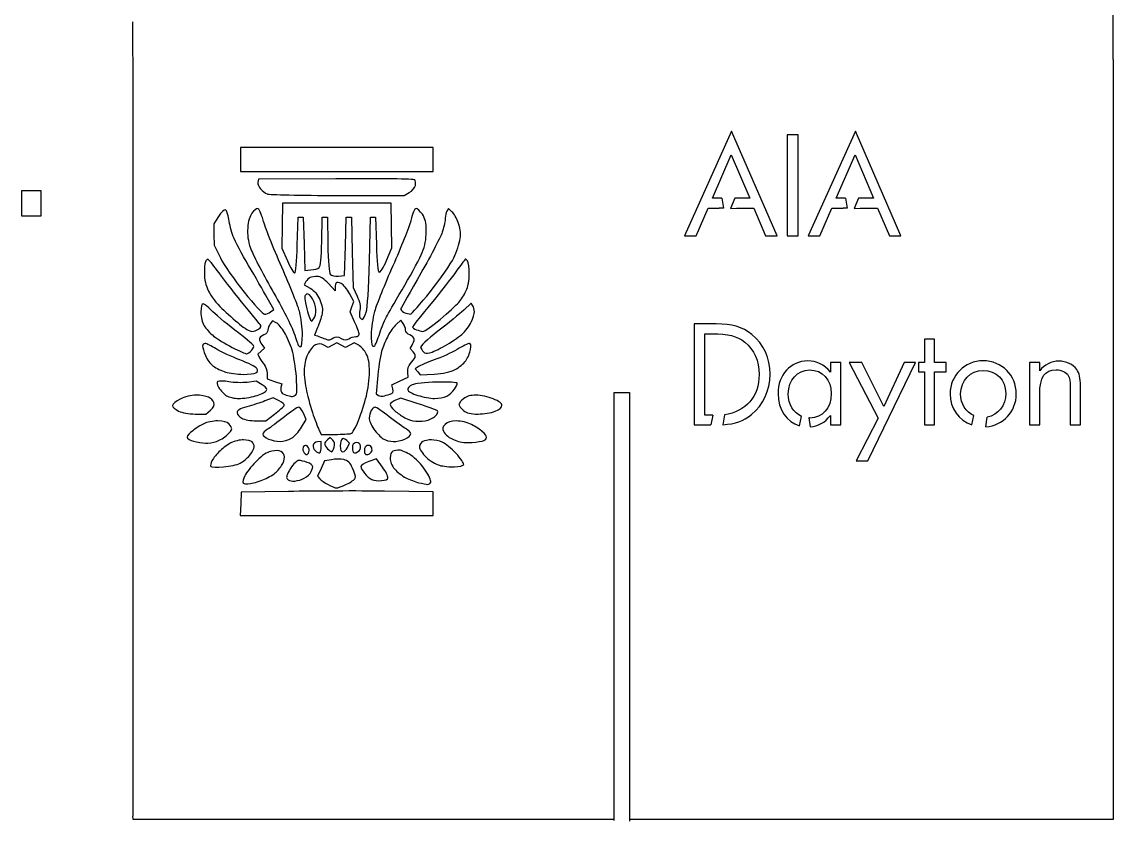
# Model space of a CAD drawing. Extents: x -137 to 89, y 6 to 358.
# Drawn here: x -136.9 to 89.1, y 6.4 to 171.9 of the extents above; entities that cross this region are included whole.
import ezdxf

# ---------------------------------------------------------------- set-up
doc = ezdxf.new("R2010")
doc.units = 0
doc.layers.add('outline', color=7, linetype='CONTINUOUS')

msp = doc.modelspace()

# ---------------------------------------------------------------- linework, layer by layer
at = {"layer": 'outline', "color": 7}
for points in [[(89.138074, 164.130361), (89.138074, 173.829451), (83.088905, 173.829451), (83.114437, 176.024501), (83.088905, 176.279741)], [(-113.94772, 171.94917), (-113.87862, 157.57399)], [(89.138074, 164.130361), (89.138074, 6.726952), (-10.894544, 6.726952)], [(-113.87862, 157.57399), (-113.87862, 7.4332)], [(11.09243, 133.38279), (14.7121, 133.38278), (17.156212, 127.61718), (19.537662, 127.61718), (10.105884, 149.3322), (0.360761, 127.61718), (2.742205, 127.61718), (5.24899, 133.38278), (7.553906, 133.38279)], [(36.724267, 133.38279), (40.343937, 133.38278), (42.78805, 127.61717), (45.169501, 127.61717), (35.737721, 149.33219), (25.992598, 127.61717), (28.374042, 127.61717), (30.880827, 133.38278), (33.185744, 133.38279)], [(8.062517, 135.41956), (6.126363, 135.41956), (10.043215, 144.38131), (13.86606, 135.41956), (13.86606, 135.41956), (10.756901, 135.41956)], [(33.694353, 135.41955), (31.758198, 135.41955), (35.67505, 144.3813), (39.497895, 135.41955), (39.497895, 135.41955), (36.388736, 135.41955)], [(-71.85303, 139.445168), (-87.863045, 139.352362), (-87.988192, 138.702211)], [(-71.534939, 135.989494), (-57.691735, 135.966913), (-56.642082, 136.586955)], [(-61.36563, 122.506832), (-60.231942, 125.106991), (-60.332311, 129.735123), (-60.432682, 134.363259), (-71.658135, 134.363259), (-82.883593, 134.363259), (-82.971968, 129.730528), (-83.060343, 125.097803), (-81.902876, 122.470188)], [(8.062517, 135.41956), (8.442448, 133.33338), (7.553907, 133.38268)], [(10.7569, 135.41956), (9.868575, 133.29016), (11.092429, 133.38286)], [(33.694353, 135.41955), (34.074283, 133.33337), (33.185741, 133.38267)], [(36.388739, 135.41956), (35.500413, 133.29016), (36.724267, 133.38286)], [(-96.137896, 131.650318), (-97.13814, 130.138741), (-97.11244, 127.904167), (-97.086741, 125.669595), (-95.782204, 123.067342)], [(-79.854503, 125.720049), (-79.67632, 131.51235), (-79.141775, 131.51235), (-78.607226, 131.51235), (-78.429047, 125.98871), (-78.250866, 120.465074), (-77.027881, 120.564307)], [(-74.785889, 126.469861), (-74.687229, 131.51235), (-74.152684, 131.51235), (-73.618137, 131.51235), (-73.519672, 125.835746)], [(-71.332275, 119.288872), (-70.054498, 119.395981), (-69.876319, 125.454167), (-69.698138, 131.51235), (-69.163591, 131.51235), (-68.629046, 131.51235), (-68.45086, 124.206891), (-68.272681, 116.901435), (-67.465494, 115.151264)], [(-64.912899, 122.425075), (-64.709042, 131.51235), (-64.1745, 131.51235), (-63.639954, 131.51235), (-63.461771, 125.839561)], [(-47.816332, 132.612731), (-48.538008, 133.265839), (-48.867164, 132.745463)], [(-78.077795, 118.13916), (-78.419471, 117.50073), (-77.157063, 116.755895)], [(-72.014499, 116.960926), (-72.014499, 116.248301), (-73.385213, 117.733049)], [(-67.970944, 109.793361), (-68.91648, 111.858684), (-68.514665, 112.923224), (-68.112843, 113.987775), (-69.028493, 115.670125)], [(-85.387225, 111.861646), (-84.725536, 112.345486), (-86.086643, 114.801648)], [(-43.485377, 113.139407), (-43.810787, 113.653741), (-45.350827, 112.248185)], [(-84.202926, 109.634533), (-84.96535, 110.042572), (-85.439018, 109.394794)], [(-75.625175, 108.602203), (-76.277348, 107.073879), (-75.660473, 106.879708)], [(-57.909413, 109.438779), (-58.415242, 110.130523), (-59.369553, 109.239616)], [(6.8784, 109.38032), (2.366188, 109.38032), (2.366188, 88.44867), (5.778919, 88.44867)], [(6.254019, 90.45417), (4.590959, 90.45418), (4.590959, 107.34364), (6.063694, 107.34364)], [(-87.171266, 105.08754), (-86.648032, 104.340516), (-87.337982, 103.71612), (-88.027934, 103.091726), (-87.637244, 102.334759)], [(-67.124549, 104.949357), (-68.03846, 105.470028), (-68.95739, 104.978228), (-69.876319, 104.486433), (-70.767226, 104.963232), (-71.658135, 105.440035), (-72.549049, 104.963232), (-73.439956, 104.486433), (-74.327823, 104.961605)], [(-55.838311, 103.580184), (-56.481041, 104.290392), (-56.051407, 104.978353)], [(-54.796944, 100.50445), (-55.416684, 100.051287), (-54.903558, 99.433005), (-54.390434, 98.814725), (-51.514353, 98.994158)], [(30.598826, 90.42276), (30.598826, 88.44867), (32.698255, 88.44867), (32.698255, 101.35862), (30.598826, 101.35862), (30.598826, 99.35318)], [(73.934743, 99.66653), (73.934743, 101.35862), (71.835312, 101.35862), (71.835312, 88.44867), (73.934743, 88.44867), (73.934743, 94.80963)], [(-87.111777, 96.737088), (-88.336668, 97.494114), (-90.242856, 97.273177)], [(-86.112218, 99.158579), (-86.090889, 98.014277), (-84.558827, 97.484624), (-83.026765, 96.954974), (-83.219021, 96.188976)], [(-63.148155, 98.763554), (-63.512376, 94.880221), (-63.041618, 94.584412)], [(-60.050648, 95.900575), (-60.263564, 96.7489), (-58.566301, 97.559705), (-56.869043, 98.370522), (-56.978574, 99.394887)], [(-14.200294, 6.51671), (-14.200295, 95.185), (-14.200295, 95.185), (-11.033998, 95.185), (-11.033998, 6.38176)], [(80.264373, 96.28237), (80.264373, 88.44867), (82.363807, 88.44867)], [(82.363807, 88.44867), (82.363807, 96.47037)], [(-83.590144, 93.450236), (-84.869229, 94.060189), (-86.549141, 93.414292)], [(-54.796793, 92.835276), (-58.426363, 94.021608), (-59.518613, 93.569186)], [(-100.988923, 90.709236), (-98.781524, 90.708374), (-97.825076, 91.531071), (-97.825076, 91.531379)], [(-88.35014, 89.297496), (-86.333049, 89.283256), (-84.550337, 90.69241), (-84.550337, 90.692382)], [(-78.974814, 87.984654), (-78.038913, 89.581654), (-78.572161, 90.857899)], [(6.254019, 90.45418), (5.77892, 88.44867)], [(8.603713, 90.56745), (8.26189, 88.50499)], [(24.157779, 88.28822), (24.61644, 90.22448)], [(26.118019, 89.89387), (26.388878, 88.05857)], [(59.849018, 88.448), (60.308019, 90.39508)], [(62.781277, 88.06316), (63.046343, 90.08547)], [(-75.258127, 87.212967), (-74.865343, 86.479048), (-72.10356, 86.497619)], [(-74.865408, 83.983588), (-74.865408, 85.056437), (-75.663586, 84.942561)], [(-72.510414, 85.29914), (-73.047818, 85.836551), (-73.600249, 85.378068)], [(-69.449118, 83.772757), (-69.03719, 84.67683), (-69.60074, 85.240377)], [(-62.208373, 79.732212), (-63.442156, 81.406651), (-65.055596, 80.856898)], [(-72.771601, 81.25755), (-74.225948, 81.011837), (-74.92809, 79.424526), (-75.630236, 77.837217), (-75.184137, 77.299696)], [(-81.63632, 74.672314), (-91.436321, 74.494138), (-91.541696, 72.088684), (-91.647068, 69.683223), (-71.674418, 69.683223), (-51.701768, 69.683223), (-51.701768, 72.157417)], [(-51.701768, 72.157417), (-51.701768, 74.631603), (-61.769041, 74.741052)], [(-14.196148, 6.726978), (-113.82413, 6.726952), (-113.878628, 7.433204)]]:
    msp.add_lwpolyline(points, dxfattribs=at)
for points in [[(23.861857, 127.61717), (23.861857, 148.54882), (21.637086, 148.54882), (21.637086, 127.61717)], [(-51.701768, 143.450513), (-51.701768, 145.945063), (-71.658135, 145.945063), (-91.614506, 145.945063), (-91.614506, 143.450513), (-91.614506, 140.955968), (-71.658135, 140.955968), (-51.701768, 140.955968)], [(-136.89656, 136.98077), (-132.9552, 136.98077), (-132.9552, 131.725624), (-136.89656, 131.725624)], [(-52.273916, 116.099633)], [(-85.387214, 111.861646)], [(-76.238448, 110.815981)], [(-65.579901, 111.823253)], [(-50.251013, 110.326376)], [(-87.865157, 108.310145)], [(-78.785411, 107.139088)], [(-72.388019, 106.460694)], [(-62.749967, 107.457763)], [(-49.275755, 104.838686)], [(54.538566, 99.44718), (54.538566, 101.35862), (52.157121, 101.35862), (52.157121, 106.21549), (50.057688, 106.21549), (50.057688, 101.35862), (48.835632, 101.35862), (48.835632, 99.44718), (50.057688, 99.44718), (50.057688, 88.44867), (52.157121, 88.44867), (52.157121, 99.44718)], [(-89.318463, 103.871703)], [(-47.17095, 99.922168)], [(48.208967, 101.35862), (45.858857, 101.35862), (41.628658, 92.27151), (37.053777, 101.35862), (34.452989, 101.35862), (40.437937, 89.89007), (35.925724, 80.99098), (38.307169, 80.99098)], [(-88.407231, 99.256744)], [(15.808817, 98.91458)], [(30.755498, 94.93498)], [(66.884439, 94.99761)], [(-88.51461, 94.451629)], [(-80.263318, 94.588756)], [(-60.669755, 94.812211)], [(-48.886079, 94.432297)], [(-38.87989, 91.281924)], [(-51.231818, 90.3075)], [(-68.743151, 86.668509)], [(-96.567684, 85.055349)], [(-81.040792, 85.698594)], [(-74.865408, 83.983588)], [(-72.210566, 83.815205)], [(-69.449118, 83.772757)], [(-66.736513, 84.050975)], [(-57.570325, 85.523225)], [(-41.219359, 85.222724)], [(-77.415628, 83.424933)], [(-64.413204, 83.01768)], [(-91.683684, 80.516543)], [(-45.378679, 80.27289)], [(-86.629851, 77.225032)], [(-78.862103, 77.193528)], [(-61.062968, 77.523229)], [(-69.662231, 76.152072)], [(-52.199633, 76.599401)]]:
    msp.add_lwpolyline(points, close=True, dxfattribs=at)
for points in [[(-87.988192, 138.702211), (-88.057022, 138.344627), (-87.818648, 137.724336), (-87.458466, 137.323788)], [(-55.509032, 139.203988), (-55.709656, 139.404616), (-62.235885, 139.500919), (-71.85303, 139.445168)], [(-56.642082, 136.586955), (-56.064777, 136.92798), (-55.498517, 137.581177), (-55.383737, 138.038499)], [(-55.383737, 138.038499), (-55.268956, 138.495824), (-55.325338, 139.020294), (-55.509032, 139.203988)], [(-87.458466, 137.323788), (-87.098286, 136.923236), (-86.482865, 136.46424), (-86.090866, 136.3038)], [(-86.090866, 136.3038), (-85.698866, 136.143355), (-79.148701, 136.001921), (-71.534939, 135.989494)], [(-94.713107, 133.020382), (-94.946611, 133.098214), (-95.587764, 132.481686), (-96.137896, 131.650318)], [(-94.026229, 131.056003), (-94.170515, 132.058574), (-94.47961, 132.942549), (-94.713107, 133.020382)], [(-89.236596, 132.318956), (-89.707742, 131.687899), (-90.01669, 130.618921), (-90.11203, 129.289864)], [(-88.048976, 133.294164), (-88.301714, 133.294164), (-88.836138, 132.855324), (-89.236596, 132.318956)], [(-86.929832, 130.886224), (-87.309798, 132.273272), (-87.784281, 133.294164), (-88.048976, 133.294164)], [(-55.231021, 133.294164), (-55.51757, 133.294164), (-55.953552, 132.306736), (-56.341508, 130.779039)], [(-53.943234, 132.083285), (-54.392041, 132.74927), (-54.971544, 133.294164), (-55.231021, 133.294164)], [(-53.135683, 128.519648), (-53.128961, 130.390771), (-53.294269, 131.120282), (-53.943234, 132.083285)], [(-49.201767, 131.309771), (-49.204438, 130.806342), (-49.446208, 129.5897), (-49.7383, 128.606108)], [(-48.867164, 132.745463), (-49.048189, 132.459256), (-49.198763, 131.813196), (-49.201767, 131.309771)], [(-46.497955, 130.397184), (-46.826142, 131.256527), (-47.41941, 132.253525), (-47.816332, 132.612731)], [(-93.095891, 127.475092), (-93.463292, 128.442015), (-93.881943, 130.053425), (-94.026229, 131.056003)], [(-90.11203, 129.289864), (-90.215891, 127.842041), (-90.045011, 126.600871), (-89.532939, 125.083646)], [(-83.063898, 121.143597), (-84.827368, 125.177673), (-86.567042, 129.561852), (-86.929832, 130.886224)], [(-56.341508, 130.779039), (-56.692809, 129.39572), (-58.361563, 125.172717), (-60.04986, 121.394579)], [(-46.113748, 127.040552), (-45.965065, 128.295956), (-46.08043, 129.303937), (-46.497955, 130.397184)], [(-89.93782, 121.487431), (-91.307353, 123.81372), (-92.728485, 126.50817), (-93.095891, 127.475092)], [(-49.7383, 128.606108), (-50.030399, 127.62252), (-52.052238, 123.712735), (-54.23128, 119.917688)], [(-53.957863, 124.189029), (-53.397801, 125.550322), (-53.141504, 126.900323), (-53.135683, 128.519648)], [(-47.424266, 123.033902), (-46.820351, 124.250757), (-46.230617, 126.053744), (-46.113748, 127.040552)], [(-89.532939, 125.083646), (-89.133403, 123.899859), (-87.118764, 119.988975), (-85.055966, 116.392792)], [(-80.389048, 119.885161), (-80.176104, 119.910594), (-79.960971, 122.258933), (-79.854503, 125.720049)], [(-75.344723, 121.045458), (-75.017702, 121.316859), (-74.855993, 122.886485), (-74.785889, 126.469861)], [(-73.519672, 125.835746), (-73.457598, 122.257033), (-73.271321, 119.978543), (-73.015629, 119.670455)], [(-63.461771, 125.839561), (-63.346753, 122.177672), (-63.144587, 120.120677), (-62.891453, 120.036729)], [(-98.88183, 122.217745), (-99.0008, 121.907714), (-99.096573, 120.82526), (-99.094658, 119.812291)], [(-98.378567, 122.781439), (-98.536393, 122.781439), (-98.762863, 122.527777), (-98.88183, 122.217745)], [(-96.444532, 120.47326), (-97.350423, 121.742758), (-98.220741, 122.781439), (-98.378567, 122.781439)], [(-95.782204, 123.067342), (-95.064706, 121.636099), (-92.831178, 118.420885), (-90.818808, 115.922411)], [(-81.902876, 122.470188), (-81.266269, 121.025006), (-80.585048, 119.861743), (-80.389048, 119.885161)], [(-65.579881, 111.823253), (-65.280316, 112.802923), (-65.044763, 116.547048), (-64.912899, 122.425075)], [(-62.891453, 120.036729), (-62.675779, 119.965199), (-61.98916, 121.076746), (-61.36563, 122.506832)], [(-57.570079, 117.418116), (-56.03091, 120.054287), (-54.405407, 123.101196), (-53.957863, 124.189029)], [(-52.273916, 116.099633), (-50.210521, 118.696632), (-48.02818, 121.817055), (-47.424266, 123.033902)], [(-45.052373, 122.771115), (-45.140515, 122.678793), (-46.220341, 121.240165), (-47.451973, 119.574164)], [(-44.560575, 122.414756), (-44.742916, 122.703076), (-44.964226, 122.86344), (-45.052373, 122.771115)], [(-44.231414, 119.752345), (-44.230122, 120.928345), (-44.378232, 122.126429), (-44.560575, 122.414756)], [(-99.094658, 119.812291), (-99.092439, 118.616844), (-98.79403, 117.345243), (-98.244424, 116.188706)], [(-91.370407, 113.96962), (-93.255279, 116.277123), (-95.538637, 119.203762), (-96.444532, 120.47326)], [(-86.086643, 114.801648), (-86.835253, 116.152541), (-88.568283, 119.161142), (-89.93782, 121.487431)], [(-79.321496, 111.740102), (-79.616342, 112.87795), (-81.300422, 117.109523), (-83.063898, 121.143597)], [(-77.027881, 120.564307), (-76.355244, 120.618886), (-75.597819, 120.835405), (-75.344723, 121.045458)], [(-60.04986, 121.394579), (-61.738154, 117.616449), (-63.437045, 113.379296), (-63.825172, 111.978682)], [(-54.23128, 119.917688), (-56.410326, 116.122646), (-58.27283, 112.81005), (-58.370176, 112.55637)], [(-77.162528, 118.997691), (-77.478002, 118.876633), (-77.88987, 118.490295), (-78.077795, 118.13916)], [(-75.672432, 119.2178), (-76.176507, 119.2178), (-76.847052, 119.11875), (-77.162528, 118.997691)], [(-73.385213, 117.733049), (-74.310163, 118.73495), (-75.053979, 119.2178), (-75.672432, 119.2178)], [(-73.015629, 119.670455), (-72.772769, 119.377822), (-72.097413, 119.224735), (-71.332275, 119.288872)], [(-71.800764, 117.887292), (-71.918317, 117.76974), (-72.014499, 117.352874), (-72.014499, 116.960926)], [(-70.765589, 117.726756), (-71.217377, 117.932608), (-71.68321, 118.004851), (-71.800764, 117.887292)], [(-69.028493, 115.670125), (-69.532103, 116.595423), (-70.313794, 117.520904), (-70.765589, 117.726756)], [(-47.451973, 119.574164), (-48.683606, 117.908164), (-51.105847, 114.83559), (-52.834721, 112.746226)], [(-44.907606, 116.188706), (-44.481377, 117.09039), (-44.232912, 118.399826), (-44.231414, 119.752345)], [(-98.244424, 116.188706), (-97.778705, 115.208707), (-96.537455, 113.592221), (-95.486085, 112.596515)], [(-90.818808, 115.922411), (-88.806438, 113.423937), (-86.909962, 111.379302), (-86.604427, 111.378772)], [(-85.055966, 116.392792), (-82.993174, 112.796604), (-80.957504, 108.793883), (-80.532259, 107.497852)], [(-78.085152, 115.420397), (-78.406501, 115.104779), (-78.352292, 114.417294), (-77.853338, 112.480396)], [(-76.989671, 115.0051), (-77.503127, 115.633376), (-77.766609, 115.733264), (-78.085152, 115.420397)], [(-77.157063, 116.755895), (-76.340073, 116.273857), (-75.644461, 115.445446), (-75.185544, 114.407991)], [(-61.175291, 111.199617), (-60.731603, 111.983617), (-59.109255, 114.781939), (-57.570079, 117.418116)], [(-56.447295, 111.4004), (-56.215334, 111.387969), (-54.337311, 113.502628), (-52.273916, 116.099633)], [(-46.414322, 113.800927), (-45.95623, 114.330203), (-45.278207, 115.404707), (-44.907606, 116.188706)], [(-99.34623, 113.515981), (-99.663146, 113.515981), (-99.810448, 112.977812), (-99.809539, 111.823253)], [(-97.6535, 112.227221), (-98.328951, 112.936043), (-99.090681, 113.515981), (-99.34623, 113.515981)], [(-87.565112, 109.290145), (-87.773151, 109.556352), (-89.485531, 111.662118), (-91.370407, 113.96962)], [(-76.079286, 112.928735), (-76.208164, 113.615746), (-76.617843, 114.550112), (-76.989671, 115.0051)], [(-75.185544, 114.407991), (-74.665677, 113.232733), (-74.542693, 112.448074), (-74.724722, 111.467725)], [(-67.465494, 115.151264), (-66.896614, 113.917811), (-66.722923, 113.056633), (-66.877177, 112.234386)], [(-50.251013, 110.326376), (-48.598925, 111.708097), (-46.872416, 113.271643), (-46.414322, 113.800927)], [(-43.16232, 111.912346), (-43.161027, 112.304346), (-43.306392, 112.856522), (-43.485377, 113.139407)], [(-99.809539, 111.823253), (-99.808677, 110.784077), (-99.544396, 109.697885), (-99.124932, 109.009975)], [(-92.780828, 108.108184), (-94.78535, 109.664837), (-96.978052, 111.518407), (-97.6535, 112.227221)], [(-95.486085, 112.596515), (-94.434715, 111.600814), (-92.772685, 110.118484), (-91.792685, 109.302451)], [(-86.604427, 111.378772), (-86.298887, 111.378341), (-85.751142, 111.595541), (-85.387214, 111.861646)], [(-78.785411, 107.139088), (-78.785411, 108.531795), (-79.026649, 110.60225), (-79.321496, 111.740102)], [(-77.853338, 112.480396), (-77.495153, 111.089965), (-77.073815, 109.952344), (-76.917018, 109.952344)], [(-76.917018, 109.952344), (-76.76023, 109.952344), (-76.454874, 110.340977), (-76.238448, 110.815981)], [(-76.238448, 110.815981), (-76.019866, 111.295718), (-75.949111, 112.234869), (-76.079286, 112.928735)], [(-74.724722, 111.467725), (-74.861276, 110.732264), (-75.266482, 109.442777), (-75.625175, 108.602203)], [(-66.877177, 112.234386), (-66.997558, 111.592699), (-66.990511, 110.896908), (-66.861537, 110.688193)], [(-66.335014, 110.308708), (-66.174422, 110.308708), (-65.834623, 110.990254), (-65.579901, 111.823253)], [(-63.825172, 111.978682), (-64.213302, 110.578074), (-64.530864, 108.453352), (-64.530864, 107.257082)], [(-62.749967, 107.457798), (-62.327593, 108.731798), (-61.618984, 110.415616), (-61.175291, 111.199617)], [(-58.370176, 112.55637), (-58.468729, 112.299543), (-58.175303, 111.946187), (-57.708107, 111.759059)], [(-57.708107, 111.759059), (-57.246621, 111.574219), (-56.679256, 111.412822), (-56.447295, 111.4004)], [(-52.834721, 112.746226), (-54.563597, 110.65686), (-55.978134, 108.847601), (-55.978134, 108.725647)], [(-45.350827, 112.248185), (-46.197842, 111.475127), (-48.612162, 109.500232), (-50.715971, 107.859535)], [(-43.813654, 109.771104), (-43.456722, 110.556784), (-43.163625, 111.520344), (-43.16232, 111.912346)], [(-99.124932, 109.009975), (-98.749135, 108.393673), (-97.869459, 107.431495), (-97.170101, 106.871793)], [(-91.792685, 109.302451), (-90.812685, 108.486422), (-89.680698, 107.817725), (-89.277161, 107.81646)], [(-87.865157, 108.310145), (-87.360588, 108.679095), (-87.283738, 108.930093), (-87.565112, 109.290145)], [(-85.439018, 109.394794), (-85.699534, 109.038529), (-85.912687, 108.452984), (-85.912687, 108.093595)], [(-82.497072, 107.616654), (-83.015959, 108.502069), (-83.783591, 109.410112), (-84.202926, 109.634533)], [(-67.025408, 107.236552), (-67.025408, 107.506864), (-67.450898, 108.657427), (-67.970944, 109.793361)], [(-66.861537, 110.688193), (-66.73254, 110.479476), (-66.495609, 110.308708), (-66.335014, 110.308708)], [(-59.369553, 109.239616), (-59.894422, 108.749615), (-60.644738, 107.722848), (-61.036921, 106.957906)], [(-57.403586, 108.093595), (-57.403586, 108.452984), (-57.63121, 109.058318), (-57.909413, 109.438779)], [(-55.978134, 108.725647), (-55.978134, 108.6037), (-55.617316, 108.358893), (-55.176313, 108.181632)], [(-53.814649, 107.836748), (-53.506735, 107.824317), (-51.903098, 108.944658), (-50.251013, 110.326376)], [(-45.745268, 107.216405), (-45.039804, 107.835809), (-44.170576, 108.985419), (-43.813654, 109.771104)], [(14.304747, 107.15555), (12.267986, 108.78496), (10.231224, 109.38032), (6.8784, 109.38032)], [(-97.170101, 106.871793), (-96.470738, 106.312093), (-94.734175, 105.253187), (-93.311065, 104.518656)], [(-88.915008, 104.919939), (-89.036684, 105.11682), (-90.776304, 106.551528), (-92.780828, 108.108184)], [(-89.277161, 107.81646), (-88.873622, 107.815168), (-88.238221, 108.03735), (-87.865157, 108.310145)], [(-86.803594, 107.101433), (-87.293595, 106.915135), (-87.694503, 106.553876), (-87.694503, 106.298639)], [(-87.694503, 106.298639), (-87.694503, 106.043395), (-87.459045, 105.498404), (-87.171266, 105.08754)], [(-85.912687, 108.093595), (-85.912687, 107.724496), (-86.300358, 107.292763), (-86.803594, 107.101433)], [(-80.925836, 103.970484), (-81.271129, 105.090463), (-81.978182, 106.73124), (-82.497072, 107.616654)], [(-80.532259, 107.497852), (-80.107011, 106.201823), (-79.69091, 105.021159), (-79.607582, 104.87416)], [(-79.120744, 104.606889), (-78.936311, 104.606889), (-78.785411, 105.746376), (-78.785411, 107.139088)], [(-75.660473, 106.879708), (-75.321188, 106.772913), (-74.722865, 106.549423), (-74.330865, 106.383059)], [(-74.330865, 106.383059), (-73.938865, 106.216694), (-73.495688, 106.069724), (-73.346026, 106.056459)], [(-73.346026, 106.056459), (-73.19637, 106.043188), (-72.765263, 106.225099), (-72.388019, 106.460694)], [(-72.388019, 106.460694), (-71.844421, 106.800179), (-71.508162, 106.78524), (-70.767226, 106.388705)], [(-70.767226, 106.388705), (-70.026295, 105.992166), (-69.690031, 105.977234), (-69.146433, 106.316716)], [(-69.146433, 106.316716), (-68.769189, 106.552312), (-68.137629, 106.745069), (-67.742969, 106.745069)], [(-67.742969, 106.745069), (-67.348315, 106.745069), (-67.025408, 106.966235), (-67.025408, 107.236552)], [(-64.530864, 107.257082), (-64.530864, 106.060807), (-64.421278, 104.972454), (-64.287349, 104.838525)], [(-63.780882, 104.868188), (-63.636262, 105.018455), (-63.172353, 106.183762), (-62.749967, 107.457763)], [(-61.036921, 106.957906), (-61.429104, 106.192964), (-61.982621, 104.910055), (-62.266962, 104.106997)], [(-56.512679, 107.101433), (-57.015916, 107.292763), (-57.403586, 107.724496), (-57.403586, 108.093595)], [(-55.621769, 106.214508), (-55.621769, 106.516021), (-56.022678, 106.915135), (-56.512679, 107.101433)], [(-55.176313, 108.181632), (-54.735315, 108.004368), (-54.122563, 107.849175), (-53.814649, 107.836748)], [(-50.715971, 107.859535), (-52.954856, 106.113493), (-54.446592, 104.709714), (-54.313214, 104.474394)], [(-49.275755, 104.838686), (-48.039449, 105.527025), (-46.450729, 106.596998), (-45.745268, 107.216405)], [(6.063694, 107.34364), (9.479188, 107.34364), (11.139932, 106.93628), (12.832013, 105.58889)], [(18.064923, 98.94582), (18.064923, 102.36131), (16.748864, 105.18146), (14.304747, 107.15555)], [(-98.943637, 105.319613), (-99.224615, 105.319613), (-99.454506, 105.082315), (-99.454506, 104.792281)], [(-99.454506, 104.792281), (-99.454506, 104.502248), (-99.195718, 103.618177), (-98.879426, 102.827682)], [(-96.644572, 104.208008), (-97.628083, 104.819392), (-98.662662, 105.319613), (-98.943637, 105.319613)], [(-91.720892, 101.917501), (-93.445404, 102.565897), (-95.661062, 103.596624), (-96.644572, 104.208008)], [(-93.311065, 104.518656), (-91.887954, 103.78413), (-90.547995, 103.182764), (-90.333374, 103.182292)], [(-89.318463, 103.871703), (-88.974883, 104.251354), (-88.79333, 104.723056), (-88.915008, 104.919939)], [(-79.607582, 104.87416), (-79.524253, 104.727158), (-79.305177, 104.606889), (-79.120744, 104.606889)], [(-76.064106, 105.050209), (-76.530743, 104.837594), (-77.253745, 103.958784), (-77.670786, 103.097288)], [(-74.327823, 104.961605), (-74.995895, 105.31915), (-75.425711, 105.341081), (-76.064106, 105.050209)], [(-65.548927, 103.186974), (-65.912868, 103.869917), (-66.6219, 104.662991), (-67.124549, 104.949357)], [(-64.287349, 104.838525), (-64.153415, 104.704591), (-63.925506, 104.717956), (-63.780882, 104.868188)], [(-62.266962, 104.106997), (-62.551296, 103.303938), (-62.947839, 100.899384), (-63.148155, 98.763554)], [(-56.051407, 104.978353), (-55.815107, 105.356729), (-55.621769, 105.912999), (-55.621769, 106.214508)], [(-54.313214, 104.474394), (-54.187885, 104.253263), (-53.921757, 103.861576), (-53.721817, 103.603977)], [(-52.440939, 103.36138), (-51.936396, 103.48555), (-50.512062, 104.150337), (-49.275755, 104.838686)], [(-46.73951, 104.084869), (-47.898238, 103.405769), (-50.045738, 102.424315), (-51.511744, 101.903873)], [(-44.200626, 105.319613), (-44.438294, 105.319613), (-45.580795, 104.763978), (-46.73951, 104.084869)], [(-44.939013, 101.744523), (-44.518485, 102.335098), (-44.083089, 103.381093), (-43.97147, 104.068955)], [(-43.97147, 104.068955), (-43.832893, 104.922906), (-43.90558, 105.319613), (-44.200626, 105.319613)], [(12.832013, 105.58889), (14.774771, 104.05349), (15.808817, 101.70337), (15.808817, 98.91458)], [(-98.879426, 102.827682), (-98.563133, 102.037193), (-97.827108, 101.050596), (-97.243811, 100.635247)], [(-88.229048, 100.168053), (-88.425048, 100.481855), (-89.99638, 101.269105), (-91.720892, 101.917501)], [(-90.333374, 103.182292), (-90.118748, 103.181861), (-89.662041, 103.492055), (-89.318463, 103.871703)], [(-87.637244, 102.334759), (-87.422363, 101.918428), (-86.996134, 101.290938), (-86.690064, 100.940339)], [(-80.039604, 98.4142), (-80.181738, 100.350174), (-80.580546, 102.850499), (-80.925836, 103.970484)], [(-77.670786, 103.097288), (-78.141472, 102.12498), (-78.429047, 100.839104), (-78.429047, 99.706744)], [(-64.887228, 99.421055), (-64.887228, 101.196987), (-65.083383, 102.313356), (-65.548927, 103.186974)], [(-56.407952, 101.176704), (-56.033865, 101.593305), (-55.608052, 102.144718), (-55.46169, 102.402069)], [(-55.46169, 102.402069), (-55.307588, 102.673042), (-55.466149, 103.168903), (-55.838311, 103.580184)], [(-51.511744, 101.903873), (-52.977744, 101.38343), (-54.456089, 100.753691), (-54.796944, 100.50445)], [(-53.721817, 103.603977), (-53.494233, 103.310765), (-53.015239, 103.220039), (-52.440939, 103.36138)], [(-47.17095, 99.922168), (-46.363911, 100.333889), (-45.359543, 101.153949), (-44.939013, 101.744523)], [(62.215552, 101.73462), (58.392708, 101.73462), (55.353229, 98.72648), (55.353229, 94.87232)], [(69.077872, 94.87232), (69.077872, 98.72648), (66.069733, 101.73462), (62.215552, 101.73462)], [(-97.243811, 100.635247), (-96.660508, 100.219909), (-95.516113, 99.671429), (-94.700702, 99.416414)], [(-88.407231, 99.256744), (-88.018971, 99.504251), (-87.970211, 99.753647), (-88.229048, 100.168053)], [(-86.690064, 100.940339), (-86.38399, 100.589738), (-86.123959, 99.787943), (-86.112218, 99.158579)], [(-78.429047, 99.706744), (-78.429047, 98.70344), (-78.195972, 96.789614), (-77.911101, 95.453801)], [(-56.978574, 99.394887), (-57.046108, 100.026443), (-56.827295, 100.709709), (-56.407952, 101.176704)], [(-51.514353, 98.994158), (-49.585672, 99.114485), (-48.15494, 99.420173), (-47.17095, 99.922168)], [(25.867267, 101.7033), (22.326435, 101.7033), (19.725646, 98.82049), (19.725646, 94.93498)], [(21.856414, 94.90364), (21.856414, 97.7551), (23.736503, 99.85454), (26.27462, 99.85454)], [(30.598826, 99.35318), (29.251427, 100.98259), (27.778691, 101.7033), (25.867267, 101.7033)], [(26.27462, 99.85454), (28.906746, 99.85454), (30.755498, 97.81777), (30.755498, 94.93498)], [(57.546666, 94.87228), (57.546666, 97.6924), (59.520758, 99.72916), (62.215552, 99.72916)], [(62.215552, 99.72916), (64.910346, 99.72916), (66.884439, 97.72374), (66.884439, 94.99761)], [(77.914263, 101.67195), (76.316189, 101.67195), (74.874788, 100.91993), (73.934743, 99.66653)], [(73.934743, 94.80963), (73.934743, 98.35046), (74.937457, 99.85454), (77.318903, 99.85454)], [(77.318903, 99.85454), (78.41562, 99.85454), (79.418334, 99.41585), (79.825687, 98.69515)], [(81.580436, 99.94854), (80.859735, 100.98259), (79.387001, 101.67195), (77.914263, 101.67195)], [(82.363807, 96.47037), (82.363807, 98.22513), (82.144462, 99.16517), (81.580436, 99.94854)], [(-96.267172, 97.467271), (-96.583585, 97.271717), (-96.533134, 96.935737), (-96.069498, 96.150861)], [(-93.995689, 97.391042), (-95.011344, 97.577382), (-96.033509, 97.611686), (-96.267172, 97.467271)], [(-94.700702, 99.416414), (-93.885293, 99.161395), (-92.255956, 98.944473), (-91.079957, 98.934363)], [(-90.242856, 97.273177), (-91.291266, 97.151665), (-92.980038, 97.204702), (-93.995689, 97.391042)], [(-91.079957, 98.934363), (-89.903957, 98.924259), (-88.701232, 99.069322), (-88.407231, 99.256744)], [(-80.263294, 94.588747), (-79.881618, 94.83061), (-79.835017, 95.627562), (-80.039604, 98.4142)], [(-65.538162, 94.417492), (-65.180145, 95.781137), (-64.887228, 98.032744), (-64.887228, 99.421055)], [(-50.899952, 97.317129), (-53.446096, 97.26146), (-55.476762, 97.040953), (-56.081118, 96.754512)], [(-46.712681, 97.075241), (-46.712681, 97.268524), (-48.472702, 97.370198), (-50.899952, 97.317129)], [(15.808817, 98.91458), (15.808817, 94.30252), (13.066072, 91.18652), (8.603715, 90.56745)], [(14.242079, 90.64211), (16.717528, 92.64753), (18.064923, 95.53033), (18.064923, 98.94582)], [(79.825687, 98.69515), (80.139035, 98.16245), (80.264373, 97.41042), (80.264373, 96.28237)], [(-96.069498, 96.150861), (-95.727114, 95.57125), (-95.02567, 94.83555), (-94.510743, 94.51597)], [(-88.51461, 94.451629), (-87.522522, 94.746248), (-86.525432, 95.210668), (-86.298853, 95.483683)], [(-86.298853, 95.483683), (-85.96942, 95.880627), (-86.132275, 96.131725), (-87.111777, 96.737088)], [(-83.219021, 96.188976), (-83.324758, 95.767679), (-83.212385, 95.261529), (-82.969262, 95.064193)], [(-82.969262, 95.064193), (-82.726156, 94.866855), (-82.206524, 94.626561), (-81.814524, 94.530208)], [(-77.911101, 95.453801), (-77.626228, 94.117987), (-77.001149, 91.882467), (-76.52203, 90.485968)], [(-60.669755, 94.812196), (-60.006291, 95.003622), (-59.880869, 95.224115), (-60.050648, 95.900575)], [(-56.081118, 96.754512), (-56.648795, 96.485457), (-57.029737, 96.048344), (-56.969435, 95.735214)], [(-56.969435, 95.735214), (-56.908884, 95.420809), (-56.028984, 94.925207), (-54.906449, 94.573244)], [(-48.886079, 94.432297), (-48.336923, 94.71628), (-47.623247, 95.352091), (-47.300145, 95.845213)], [(-47.300145, 95.845213), (-46.977036, 96.338336), (-46.712681, 96.891848), (-46.712681, 97.075241)], [(19.725646, 94.93498), (19.725646, 91.63665), (21.512267, 89.07019), (24.15778, 88.28822)], [(30.755498, 94.93498), (30.755498, 91.95817), (28.938078, 89.89008), (26.305957, 89.89008)], [(66.884439, 94.99761), (66.884439, 92.44827), (65.306503, 90.47499), (63.046343, 90.08547)], [(-104.087231, 93.812176), (-104.969231, 93.379257), (-105.690868, 92.784506), (-105.690868, 92.490505)], [(-100.807635, 94.613997), (-101.787979, 94.605401), (-103.149196, 94.272601), (-104.087231, 93.812176)], [(-98.230851, 94.218242), (-98.726305, 94.443985), (-99.88586, 94.622075), (-100.807635, 94.613997)], [(-97.099329, 93.080941), (-97.226207, 93.48071), (-97.735395, 93.992498), (-98.230851, 94.218242)], [(-97.825076, 91.531379), (-97.134021, 92.125807), (-96.932644, 92.555763), (-97.099329, 93.080941)], [(-94.510743, 94.51597), (-93.995809, 94.196396), (-92.841881, 93.930654), (-91.946457, 93.925441)], [(-91.946457, 93.925441), (-91.051032, 93.920227), (-89.5067, 94.157009), (-88.51461, 94.451629)], [(-86.549141, 93.414292), (-87.47309, 93.05905), (-89.151138, 92.511456), (-90.27814, 92.197426)], [(-82.539339, 92.470906), (-82.413783, 92.674061), (-82.886643, 93.114761), (-83.590144, 93.450236)], [(-81.814524, 94.530208), (-81.422524, 94.433853), (-81.021616, 94.338868), (-80.923615, 94.319132)], [(-80.923615, 94.319132), (-80.825616, 94.299397), (-80.528485, 94.420731), (-80.263318, 94.588756)], [(-67.166807, 89.379486), (-66.629065, 90.786744), (-65.896174, 93.053848), (-65.538162, 94.417492)], [(-63.041618, 94.584412), (-62.782701, 94.421724), (-62.330318, 94.352408), (-62.036317, 94.430378)], [(-62.036317, 94.430378), (-61.742318, 94.508354), (-61.127363, 94.680177), (-60.669755, 94.812211)], [(-59.518613, 93.569186), (-60.119352, 93.320354), (-60.610861, 92.923623), (-60.610861, 92.687569)], [(-60.610861, 92.687569), (-60.610861, 92.451515), (-60.250043, 91.930921), (-59.809044, 91.530694)], [(-54.906449, 94.573244), (-53.829872, 94.235688), (-52.259529, 93.94971), (-51.4168, 93.937738)], [(-50.82472, 91.353034), (-51.013094, 91.515781), (-52.800529, 92.182791), (-54.796793, 92.835276)], [(-51.4168, 93.937738), (-50.574066, 93.925759), (-49.435242, 94.148314), (-48.886079, 94.432297)], [(-45.417348, 93.890093), (-45.933777, 93.483866), (-46.356313, 92.934234), (-46.356313, 92.668684)], [(-42.792135, 94.628685), (-43.958455, 94.628685), (-44.76789, 94.400955), (-45.417348, 93.890093)], [(-39.276563, 93.868442), (-40.282704, 94.286574), (-41.864709, 94.628685), (-42.792135, 94.628685)], [(-37.447223, 92.48168), (-37.447223, 92.899371), (-38.05698, 93.361611), (-39.276563, 93.868442)], [(24.616441, 90.22448), (22.953297, 90.92721), (21.856414, 92.67776), (21.856414, 94.90364)], [(55.353229, 94.87232), (55.353229, 91.88338), (57.211259, 89.39251), (59.849017, 88.448)], [(60.308019, 90.39508), (58.639112, 91.10997), (57.546666, 92.77437), (57.546666, 94.87228)], [(62.781277, 88.06316), (66.360096, 88.34106), (69.077872, 91.23864), (69.077872, 94.87232)], [(-105.690868, 92.490505), (-105.690868, 92.196504), (-105.129596, 91.675572), (-104.443595, 91.332871)], [(-104.443595, 91.332871), (-103.659662, 90.941255), (-102.376322, 90.709587), (-100.988923, 90.709236)], [(-90.27814, 92.197426), (-91.777845, 91.779545), (-92.32723, 91.458705), (-92.32723, 91.000768)], [(-92.32723, 91.000768), (-92.32723, 90.656643), (-91.886231, 90.135836), (-91.347228, 89.843421)], [(-84.550337, 90.692382), (-83.569848, 91.467417), (-82.664896, 92.267754), (-82.539339, 92.470906)], [(-79.569047, 92.132154), (-79.824047, 92.131293), (-81.153682, 91.235357), (-82.523795, 90.1417)], [(-78.572161, 90.857899), (-78.865442, 91.559832), (-79.314044, 92.133244), (-79.569047, 92.132154)], [(-76.52203, 90.485968), (-76.042911, 89.089475), (-75.474154, 87.616628), (-75.258127, 87.212967)], [(-64.520753, 91.4403), (-64.724983, 91.058693), (-64.923428, 90.367715), (-64.961742, 89.904802)], [(-63.716509, 92.132154), (-63.954612, 92.133016), (-64.316521, 91.821909), (-64.520753, 91.4403)], [(-60.789046, 90.136864), (-62.161041, 91.233179), (-63.478401, 92.131058), (-63.716509, 92.132154)], [(-59.809044, 91.530694), (-59.368043, 91.130466), (-58.562208, 90.520166), (-58.018298, 90.174464)], [(-51.231818, 90.307526), (-50.772911, 90.766428), (-50.615038, 91.171885), (-50.82472, 91.353034)], [(-46.356313, 92.668684), (-46.356313, 92.403136), (-45.933777, 91.853501), (-45.417348, 91.447276)], [(-45.417348, 91.447276), (-44.710665, 90.891402), (-43.963085, 90.708684), (-42.39546, 90.708684)], [(-42.39546, 90.708684), (-41.249861, 90.708684), (-39.66785, 90.966642), (-38.87989, 91.281924)], [(-38.87989, 91.281924), (-37.967877, 91.646835), (-37.447223, 92.082853), (-37.447223, 92.48168)], [(8.26189, 88.50499), (11.024365, 88.66928), (12.450299, 89.22888), (14.242079, 90.64211)], [(26.388878, 88.05857), (28.065715, 88.1792), (29.39754, 88.93546), (30.598826, 90.42276)], [(-99.204928, 88.706614), (-99.832196, 88.389479), (-100.866596, 87.739855), (-101.503594, 87.26302)], [(-96.320161, 89.28323), (-97.279518, 89.28323), (-98.577663, 89.023753), (-99.204928, 88.706614)], [(-93.9861, 88.631536), (-94.404441, 89.09379), (-95.082906, 89.28323), (-96.320161, 89.28323)], [(-93.396322, 87.629113), (-93.396322, 87.822011), (-93.661724, 88.273099), (-93.9861, 88.631536)], [(-91.347228, 89.843421), (-90.80823, 89.55101), (-89.459541, 89.305345), (-88.35014, 89.297496)], [(-82.523795, 90.1417), (-83.893907, 89.048046), (-85.457453, 87.891821), (-85.998339, 87.57231)], [(-68.743151, 86.668522), (-68.385936, 86.759412), (-67.750225, 87.852696), (-67.166807, 89.379486)], [(-64.961742, 89.904802), (-65.000047, 89.441879), (-64.557962, 88.404043), (-63.97931, 87.59849)], [(-57.314495, 87.635154), (-57.853498, 87.914776), (-59.417044, 89.040547), (-60.789046, 90.136864)], [(-58.018298, 90.174464), (-57.474385, 89.828767), (-56.512207, 89.437818), (-55.880115, 89.305687)], [(-55.880115, 89.305687), (-55.248026, 89.173552), (-54.112235, 89.176252), (-53.356139, 89.311655)], [(-53.356139, 89.311655), (-52.600043, 89.447086), (-51.644097, 89.89521), (-51.231818, 90.3075)], [(-49.215391, 88.562337), (-49.758605, 88.019118), (-49.851231, 87.682522), (-49.591209, 87.196664)], [(-46.876663, 89.28323), (-48.025455, 89.28323), (-48.703495, 89.074233), (-49.215391, 88.562337)], [(-43.758476, 88.53029), (-44.626195, 88.965742), (-45.940998, 89.28323), (-46.876663, 89.28323)], [(-41.45631, 87.042714), (-41.897314, 87.446759), (-42.933289, 88.116162), (-43.758476, 88.53029)], [(26.305957, 89.89008), (26.242887, 89.89008), (26.180242, 89.89108), (26.118019, 89.89408)], [(-101.503594, 87.26302), (-102.140597, 86.786184), (-102.661779, 86.179592), (-102.661779, 85.915042)], [(-102.661779, 85.915042), (-102.661779, 85.65048), (-102.060413, 85.274309), (-101.325415, 85.079095)], [(-96.567684, 85.055349), (-95.901432, 85.278021), (-94.91532, 85.869297), (-94.376322, 86.369299)], [(-94.376322, 86.369299), (-93.83732, 86.869305), (-93.396322, 87.43622), (-93.396322, 87.629113)], [(-85.998339, 87.57231), (-86.539231, 87.252795), (-86.981775, 86.777668), (-86.981775, 86.516465)], [(-86.981775, 86.516465), (-86.981775, 86.255261), (-86.460591, 85.815026), (-85.823594, 85.538159)], [(-81.040792, 85.698594), (-80.419255, 86.077575), (-79.489565, 87.106305), (-78.974814, 87.984654)], [(-72.10356, 86.497619), (-70.584575, 86.507874), (-69.072391, 86.58474), (-68.743151, 86.668509)], [(-63.97931, 87.59849), (-63.400666, 86.79294), (-62.526318, 85.884546), (-62.036317, 85.579844)], [(-57.570325, 85.523225), (-56.890621, 85.807223), (-56.334498, 86.284194), (-56.334498, 86.583163)], [(-56.334498, 86.583163), (-56.334498, 86.882136), (-56.775497, 87.355527), (-57.314495, 87.635154)], [(-49.591209, 87.196664), (-49.401418, 86.842035), (-48.998353, 86.346247), (-48.695509, 86.094909)], [(-48.695509, 86.094909), (-48.39267, 85.843567), (-47.542001, 85.413741), (-46.805148, 85.139728)], [(-40.654496, 85.873778), (-40.654496, 86.112649), (-41.015311, 86.638664), (-41.45631, 87.042714)], [(-101.325415, 85.079095), (-100.590417, 84.883884), (-99.491798, 84.707588), (-98.884045, 84.68733)], [(-98.884045, 84.68733), (-98.276296, 84.6671), (-97.233931, 84.832685), (-96.567684, 85.055349)], [(-93.503109, 84.788787), (-94.130377, 84.472839), (-95.17846, 83.711116), (-95.832183, 83.096063)], [(-90.990743, 85.363231), (-91.745278, 85.363231), (-92.875843, 85.10473), (-93.503109, 84.788787)], [(-89.191231, 84.935595), (-89.426432, 85.170795), (-90.236211, 85.363231), (-90.990743, 85.363231)], [(-89.69695, 82.170494), (-89.183607, 82.780576), (-88.763595, 83.556077), (-88.763595, 83.893845)], [(-88.763595, 83.893845), (-88.763595, 84.231608), (-88.956028, 84.700394), (-89.191231, 84.935595)], [(-85.823594, 85.538159), (-85.186591, 85.26129), (-84.104137, 85.029083), (-83.418138, 85.022146)], [(-83.418138, 85.022146), (-82.732137, 85.015187), (-81.662332, 85.319609), (-81.040792, 85.698594)], [(-78.646912, 83.784688), (-78.766939, 83.471896), (-78.661562, 82.970671), (-78.412745, 82.67086)], [(-77.983403, 84.205147), (-78.228299, 84.286695), (-78.526878, 84.097484), (-78.646912, 83.784688)], [(-77.415628, 83.424933), (-77.483007, 83.772511), (-77.738507, 84.123608), (-77.983403, 84.205147)], [(-76.572297, 84.248298), (-76.633089, 83.92909), (-76.421345, 83.406435), (-76.101752, 83.086847)], [(-75.663586, 84.942561), (-76.102588, 84.879926), (-76.511504, 84.567507), (-76.572297, 84.248298)], [(-75.193045, 82.708258), (-75.012844, 82.819623), (-74.865408, 83.39352), (-74.865408, 83.983588)], [(-73.600249, 85.378068), (-73.904093, 85.125912), (-74.152684, 84.751399), (-74.152684, 84.545834)], [(-74.152684, 84.545834), (-74.152684, 84.340271), (-73.887282, 83.878813), (-73.562902, 83.520377)], [(-72.710628, 82.868684), (-72.566254, 82.868684), (-72.341228, 83.294616), (-72.210566, 83.815205)], [(-72.210566, 83.815205), (-72.052024, 84.446885), (-72.151766, 84.940497), (-72.510414, 85.29914)], [(-70.554848, 85.562549), (-70.769658, 85.429787), (-70.945411, 84.769356), (-70.945411, 84.094925)], [(-70.945411, 84.094925), (-70.945411, 83.234827), (-70.783515, 82.868684), (-70.403225, 82.868684)], [(-69.60074, 85.240377), (-69.91069, 85.550327), (-70.340041, 85.695307), (-70.554848, 85.562549)], [(-70.403225, 82.868684), (-70.105025, 82.868684), (-69.675672, 83.275515), (-69.449118, 83.772757)], [(-68.387032, 84.184228), (-68.455292, 83.829782), (-68.419768, 83.301685), (-68.308108, 83.01068)], [(-67.555071, 84.828682), (-67.954594, 84.828682), (-68.31698, 84.547973), (-68.387032, 84.184228)], [(-66.736513, 84.050975), (-66.80786, 84.552157), (-67.098912, 84.828682), (-67.555071, 84.828682)], [(-67.365431, 82.877427), (-66.890886, 83.131397), (-66.665472, 83.552012), (-66.736513, 84.050975)], [(-65.385805, 84.179071), (-65.699586, 84.05866), (-65.956316, 83.661108), (-65.956316, 83.295624)], [(-64.527871, 83.932925), (-64.685954, 84.188714), (-65.072025, 84.299475), (-65.385805, 84.179071)], [(-64.413204, 83.017639), (-64.318182, 83.26526), (-64.369778, 83.677143), (-64.527871, 83.932925)], [(-62.036317, 85.579844), (-61.546318, 85.275136), (-60.619073, 85.021564), (-59.975779, 85.016348)], [(-59.975779, 85.016348), (-59.332486, 85.011156), (-58.25003, 85.239224), (-57.570325, 85.523225)], [(-53.863375, 84.994328), (-54.24249, 84.791432), (-54.552677, 84.285508), (-54.552677, 83.870058)], [(-54.552677, 83.870058), (-54.552677, 83.454603), (-53.924523, 82.517138), (-53.156781, 81.786806)], [(-52.070113, 85.363231), (-52.677295, 85.363231), (-53.484265, 85.19722), (-53.863375, 84.994328)], [(-49.819411, 84.879739), (-50.450121, 85.145657), (-51.462932, 85.363231), (-52.070113, 85.363231)], [(-46.954305, 82.551224), (-47.899408, 83.565989), (-49.188707, 84.61382), (-49.819411, 84.879739)], [(-46.805148, 85.139728), (-45.977257, 84.831864), (-44.7622, 84.711145), (-43.624813, 84.823746)], [(-43.624813, 84.823746), (-42.612496, 84.923966), (-41.530035, 85.103504), (-41.219359, 85.222724)], [(-41.219359, 85.222724), (-40.908684, 85.341941), (-40.654496, 85.634913), (-40.654496, 85.873778)], [(-95.832183, 83.096063), (-96.485905, 82.481004), (-97.241236, 81.557107), (-97.510699, 81.042951)], [(-91.683684, 80.516543), (-91.104329, 80.816143), (-90.210298, 81.560418), (-89.69695, 82.170494)], [(-85.68243, 82.885864), (-86.360606, 82.662046), (-87.634878, 81.70983), (-88.514143, 80.769828)], [(-83.601145, 83.07992), (-84.067674, 83.197007), (-85.004252, 83.109675), (-85.68243, 82.885864)], [(-82.532619, 82.172939), (-82.653782, 82.554684), (-83.134616, 82.962827), (-83.601145, 83.07992)], [(-82.83137, 80.481037), (-82.545894, 81.029835), (-82.411458, 81.791188), (-82.532619, 82.172939)], [(-78.412745, 82.67086), (-78.131711, 82.332231), (-77.833974, 82.25212), (-77.62673, 82.459361)], [(-77.62673, 82.459361), (-77.443243, 82.642848), (-77.348245, 83.077361), (-77.415628, 83.424933)], [(-76.101752, 83.086847), (-75.782163, 82.767249), (-75.373243, 82.596889), (-75.193045, 82.708258)], [(-73.562902, 83.520377), (-73.238527, 83.161944), (-72.855002, 82.868684), (-72.710628, 82.868684)], [(-70.219839, 81.262225), (-70.823417, 81.394793), (-71.971711, 81.39269), (-72.771601, 81.25755)], [(-68.308108, 83.01068), (-68.147414, 82.591929), (-67.950818, 82.564136), (-67.365431, 82.877427)], [(-65.956316, 83.295624), (-65.956316, 82.930136), (-65.860458, 82.535247), (-65.743292, 82.418085)], [(-65.743292, 82.418085), (-65.626132, 82.300919), (-65.317808, 82.286594), (-65.05812, 82.386284)], [(-65.05812, 82.386284), (-64.798439, 82.485936), (-64.508223, 82.770065), (-64.413204, 83.01768)], [(-60.047171, 83.008737), (-60.40438, 82.871664), (-60.610861, 82.359533), (-60.610861, 81.610631)], [(-60.610861, 81.610631), (-60.610861, 80.854853), (-60.273533, 80.02793), (-59.675123, 79.316761)], [(-58.682811, 83.225051), (-59.123179, 83.225051), (-59.737139, 83.127711), (-60.047171, 83.008737)], [(-56.267671, 82.155663), (-57.15563, 82.743823), (-58.242443, 83.225051), (-58.682811, 83.225051)], [(-53.330168, 79.093652), (-54.057835, 80.189604), (-55.379711, 81.567498), (-56.267671, 82.155663)], [(-53.156781, 81.786806), (-52.389038, 81.056461), (-51.146218, 80.292476), (-50.394958, 80.089047)], [(-45.378679, 80.27289), (-45.300164, 80.511213), (-46.009195, 81.536459), (-46.954305, 82.551224)], [(-97.510699, 81.042951), (-97.780157, 80.528808), (-97.88675, 79.989911), (-97.747563, 79.845418)], [(-97.747563, 79.845418), (-97.608383, 79.700923), (-96.424081, 79.670258), (-95.115784, 79.77726)], [(-95.115784, 79.77726), (-93.807483, 79.884264), (-92.26304, 80.216947), (-91.683684, 80.516543)], [(-88.514143, 80.769828), (-89.39341, 79.829816), (-90.377059, 78.549714), (-90.700036, 77.925148)], [(-84.190534, 78.698813), (-83.728474, 79.13024), (-83.116851, 79.932242), (-82.83137, 80.481037)], [(-81.257076, 79.403872), (-82.025702, 78.168967), (-82.204019, 77.599686), (-81.926824, 77.265691)], [(-79.550661, 81.08686), (-79.950731, 81.08686), (-80.621044, 80.425751), (-81.257076, 79.403872)], [(-77.769498, 80.695635), (-78.386748, 80.910811), (-79.188269, 81.08686), (-79.550661, 81.08686)], [(-76.647231, 79.79219), (-76.647231, 80.073913), (-77.15225, 80.480466), (-77.769498, 80.695635)], [(-77.205287, 78.42826), (-76.898357, 78.896707), (-76.647231, 79.510464), (-76.647231, 79.79219)], [(-68.377643, 79.488212), (-68.944905, 80.655809), (-69.383989, 81.078641), (-70.219839, 81.262225)], [(-67.831661, 77.437157), (-67.722321, 77.722092), (-67.968014, 78.645068), (-68.377643, 79.488212)], [(-65.055596, 80.856898), (-65.942995, 80.554527), (-66.669044, 80.103292), (-66.669044, 79.85415)], [(-66.669044, 79.85415), (-66.669044, 79.605008), (-66.326171, 78.965268), (-65.907094, 78.432502)], [(-61.062968, 77.523229), (-61.014365, 77.817222), (-61.529798, 78.811272), (-62.208373, 79.732212)], [(-59.675123, 79.316761), (-59.160467, 78.705123), (-58.120595, 77.889015), (-57.364294, 77.503183)], [(-50.394958, 80.089047), (-49.643703, 79.885615), (-48.239827, 79.746262), (-47.275233, 79.779382)], [(-47.275233, 79.779382), (-46.262265, 79.814169), (-45.461131, 80.022623), (-45.378679, 80.27289)], [(-90.700036, 77.925148), (-91.023014, 77.300577), (-91.188027, 76.628996), (-91.066733, 76.432733)], [(-89.537625, 76.305779), (-88.817908, 76.432214), (-87.509411, 76.84588), (-86.629851, 77.225032)], [(-86.629851, 77.225032), (-85.750291, 77.604189), (-84.652599, 78.267386), (-84.190534, 78.698813)], [(-81.926824, 77.265691), (-81.719048, 77.015334), (-81.191705, 76.810499), (-80.754952, 76.810499)], [(-80.754952, 76.810499), (-80.318199, 76.810499), (-79.466418, 76.982861), (-78.862103, 77.193528)], [(-78.862103, 77.193528), (-78.257788, 77.404195), (-77.51222, 77.959823), (-77.205287, 78.42826)], [(-75.184137, 77.299696), (-74.938789, 77.004064), (-74.165335, 76.459413), (-73.465362, 76.089364)], [(-69.662231, 76.152063), (-68.764757, 76.573932), (-67.941, 77.152217), (-67.831661, 77.437157)], [(-65.907094, 78.432502), (-65.488029, 77.899737), (-64.806481, 77.323155), (-64.39255, 77.151198)], [(-64.39255, 77.151198), (-63.978622, 76.979248), (-63.080013, 76.87233), (-62.395643, 76.913617)], [(-62.395643, 76.913617), (-61.6085, 76.961104), (-61.118868, 77.185074), (-61.062968, 77.523229)], [(-57.364294, 77.503183), (-56.607997, 77.117344), (-55.385351, 76.659394), (-54.6473, 76.485511)], [(-52.199633, 76.599401), (-52.093764, 76.875299), (-52.602501, 77.997712), (-53.330168, 79.093652)], [(-91.066733, 76.432733), (-90.940307, 76.228172), (-90.287783, 76.174004), (-89.537625, 76.305779)], [(-61.769041, 74.741052), (-67.306048, 74.801246), (-76.246318, 74.770317), (-81.63632, 74.672314)], [(-73.465362, 76.089364), (-72.765388, 75.719318), (-71.990484, 75.409456), (-71.743343, 75.400797)], [(-71.743343, 75.400797), (-71.496207, 75.392158), (-70.559704, 75.730204), (-69.662231, 76.152072)], [(-54.6473, 76.485511), (-53.909259, 76.311633), (-53.099918, 76.153261), (-52.848767, 76.133566)], [(-52.848767, 76.133566), (-52.597615, 76.113832), (-52.305504, 76.323501), (-52.199633, 76.599401)]]:
    msp.add_open_spline(points, degree=3, dxfattribs=at)

doc.saveas('drawing.dxf')
